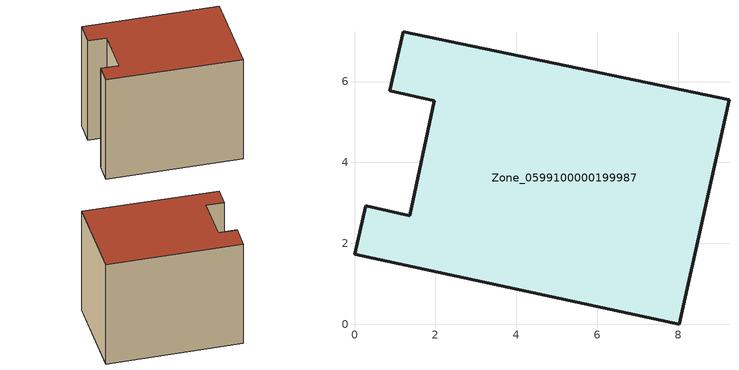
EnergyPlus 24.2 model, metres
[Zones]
Zone_0599100000199987
 floor ground (C_G): 9.26,5.55 8.03,0 0,1.73 0.28,2.93 1.37,2.68 1.97,5.52 0.87,5.77 1.21,7.23 z0
 wall outside (C_F): 8.03,0 9.26,5.55 1.21,7.23 0.87,5.77 1.97,5.52 1.37,2.68 0.28,2.93 0,1.73 8.03,0 z0:6.92
 roof outside (C_R): 0,1.73 8.03,0 9.26,5.55 1.21,7.23 0.87,5.77 1.97,5.52 1.37,2.68 0.28,2.93 z6.92
[BUILDING]
Pand.0599100000199987: North Axis=0; Terrain=City; Loads Convergence Tolerance Value=0.04; Temperature Convergence Tolerance Value=0.4; Solar Distribution=FullExterior; Maximum Number of Warmup Days=25; Minimum Number of Warmup Days=1
[Site:Location]
Rotterdam.The.Hague.AP_ZH_NLD Design_Conditions: Latitude=51.96; Longitude=4.45; Time Zone=1; Elevation=-4.5
[SITE:GROUNDTEMPERATURE:BUILDINGSURFACE]
18, 18, 18, 18, 18, 18, 18, 18, 18, 18, 18, 18
[MATERIAL] Thermal Absorptance=0.9; Solar Absorptance=0.7; Visible Absorptance=0.7
Name | Roughness | Thickness | Conductivity | Density | Specific Heat
G.TI.1946 | MediumSmooth | 0.15 | 1 | 540 | 1210
F.TI.1946 | Rough | 0.3 | 0.857143 | 1920 | 840
R.TI.1946 | MediumRough | 0.2 | 0.1 | 1500 | 1000
[CONSTRUCTION]
C_G: G.TI.1946
C_F: F.TI.1946
C_R: R.TI.1946
[ZONE]
Zone_0599100000199987: Type=1; Multiplier=1; Ceiling Height=Autocalculate; Volume=Autocalculate; Floor Area=autocalculate; Part of Total Floor Area=Yes
[ZONEINFILTRATION:DESIGNFLOWRATE]
Infil_Zone_0599100000199987: Zone or ZoneList or Space or SpaceList=Zone_0599100000199987; Schedule=AlwaysOn; Design Flow Rate Calculation Method=Flow/Area; Flow Rate per Floor Area=0.003; Constant Term Coefficient=1; Temperature Term Coefficient=0; Velocity Term Coefficient=0; Velocity Squared Term Coefficient=0
[HVACTEMPLATE:ZONE:IDEALLOADSAIRSYSTEM]
Zone_0599100000199987: Maximum Heating Supply Air Temperature=50; Minimum Cooling Supply Air Temperature=13; Maximum Heating Supply Air Humidity Ratio=0.0156; Minimum Cooling Supply Air Humidity Ratio=0.0077; Heating Limit=NoLimit; Cooling Limit=NoLimit; Dehumidification Control Type=ConstantSensibleHeatRatio; Cooling Sensible Heat Ratio=0.7; Dehumidification Setpoint=60; Humidification Control Type=None; Humidification Setpoint=30; Outdoor Air Method=None; Outdoor Air Flow Rate per Person=0.00944; Outdoor Air Flow Rate per Zone Floor Area=0; Outdoor Air Flow Rate per Zone=0; Demand Controlled Ventilation Type=None; Outdoor Air Economizer Type=NoEconomizer; Heat Recovery Type=None; Sensible Heat Recovery Effectiveness=0.7; Latent Heat Recovery Effectiveness=0.65
[ZONECONTROL:THERMOSTAT]
ThermostatControl_Zone_0599100000199987: Zone or ZoneList=Zone_0599100000199987; Control Type Schedule=DualSetpointControlType; Control 1=Thermostat_Zone_0599100000199987; Temperature Difference Between Cutout And Setpoint=0
[THERMOSTATSETPOINT:DUALSETPOINT]
Thermostat_Zone_0599100000199987: Heating Setpoint Temperature Schedule=HeatingSetpoint_Zone_0599100000199987; Cooling Setpoint Temperature Schedule=CoolingSetpoint_Zone_0599100000199987
[SCHEDULE:COMPACT]
HeatingSetpoint_Zone_0599100000199987: Through: 12/31, For: AllDays, Until: 24:00, 21
CoolingSetpoint_Zone_0599100000199987: Through: 12/31, For: AllDays, Until: 24:00, 24
DualSetpointControlType: Through: 12/31, For: AllDays, Until: 24:00, 4
AlwaysOn: Through: 12/31, For: AllDays, Until: 24:00, 1
